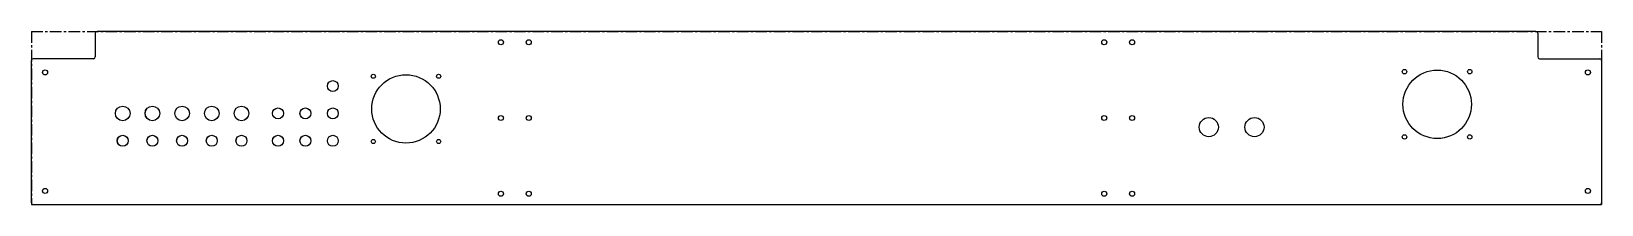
# Model space of a CAD drawing. Header units: millimetres. Extents: x -859 to 859, y -95 to 95.
import ezdxf

# ---------------------------------------------------------------- set-up
doc = ezdxf.new("R2010")
doc.units = ezdxf.units.MM
doc.linetypes.add('CENTERX2', pattern=[20.32, 12.7, -2.54, 2.54, -2.54])

msp = doc.modelspace()

# ---------------------------------------------------------------- linework, layer by layer
at = {"color": 7, "linetype": 'CENTERX2'}
for p, q in [((-859.4, 95), (859.4, 95)), ((-859.4, 95), (-859.4, -95)), ((859.4, 95), (859.4, -95)), ((-859.4, -95), (859.4, -95))]:
    msp.add_line(p, q, dxfattribs=at)
at = {"color": 7, "linetype": 'Continuous', "lineweight": 25}
for p, q in [((-789.4, 93), (-789.4, 67)), ((787.4, 95), (-787.4, 95)), ((789.4, 93), (789.4, 67)), ((-859.4, -93), (-859.4, 63)), ((-791.4, 65), (-857.4, 65)), ((791.4, 65), (857.4, 65)), ((859.4, 63), (859.4, -93)), ((-857.4, -95), (857.4, -95))]:
    msp.add_line(p, q, dxfattribs=at)
for centre, radius in [((-345.4, 83), 2.75), ((-315, 83), 2.75), ((315, 83), 2.75), ((345.4, 83), 2.75), ((-844.4, 50), 2.75), ((643.6, 50.8), 2.4), ((679.4, 15), 37.5), ((715.1, 50.8), 2.4), ((844.4, 50), 2.75), ((-529.4, 35), 6), ((-485.1, 45.8), 2.25), ((-449.4, 10), 37.5), ((-413.6, 45.8), 2.25), ((-759.4, 5), 8.02), ((-759.4, 5), 8), ((-726.9, 5), 8.03), ((-726.9, 5), 8), ((-694.4, 5), 8.03), ((-694.4, 5), 8), ((-661.9, 5), 8.02), ((-661.9, 5), 8), ((-629.4, 5), 8.02), ((-629.4, 5), 8), ((-589.4, 5), 6.02), ((-589.4, 5), 6), ((-559.4, 5), 6.02), ((-559.4, 5), 6), ((-529.4, 5), 6), ((-345.4, 0), 2.75), ((-315, 0), 2.75), ((315, 0), 2.75), ((345.4, 0), 2.75), ((429.4, -10), 10.5), ((479.4, -10), 10.5), ((-759.4, -25), 6.02), ((-759.4, -25), 6), ((-726.9, -25), 6.02), ((-726.9, -25), 6), ((-694.4, -25), 6.02), ((-694.4, -25), 6), ((-661.9, -25), 6.03), ((-661.9, -25), 6), ((-629.4, -25), 6.02), ((-629.4, -25), 6), ((-589.4, -25), 6.03), ((-589.4, -25), 6), ((-559.4, -25), 6.02), ((-559.4, -25), 6), ((-529.4, -25), 6), ((-485.1, -25.8), 2.25), ((-413.6, -25.8), 2.25), ((643.6, -20.8), 2.4), ((715.1, -20.8), 2.4), ((-844.4, -80), 2.75), ((-345.4, -83), 2.75), ((-315, -83), 2.75), ((315, -83), 2.75), ((345.4, -83), 2.75), ((844.4, -80), 2.75)]:
    msp.add_circle(centre, radius, dxfattribs=at)
for centre, start, end in [((-787.4, 93), 90, 180), ((787.4, 93), 0, 90), ((-857.4, 63), 90, 180), ((-791.4, 67), 270, 360), ((791.4, 67), 180, 270), ((857.4, 63), 360, 90), ((-857.4, -93), 180, 270), ((857.4, -93), 270, 0)]:
    msp.add_arc(centre, 2, start, end, dxfattribs=at)

doc.saveas('drawing.dxf')
